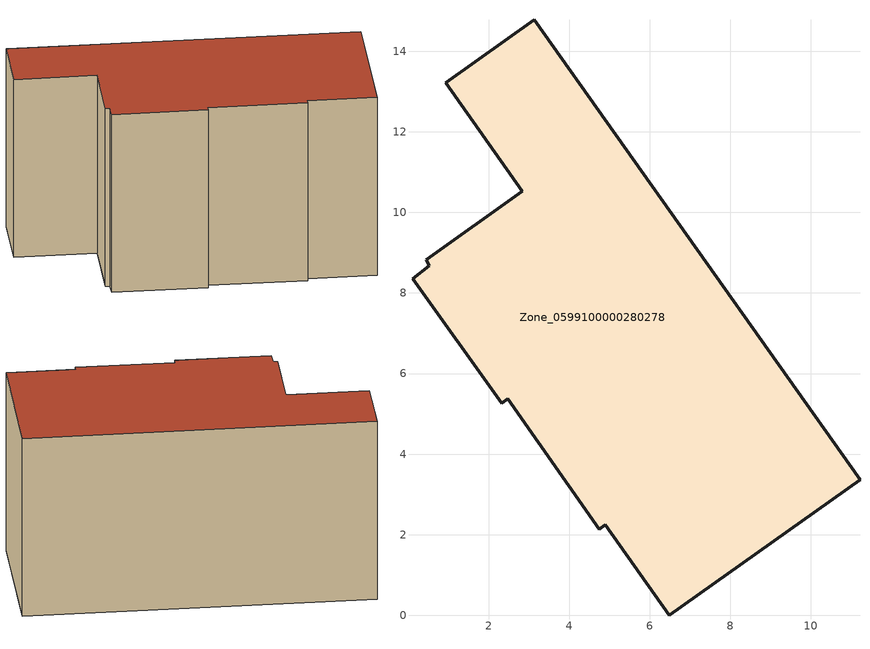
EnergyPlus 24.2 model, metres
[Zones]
Zone_0599100000280278
 floor ground (C_G): 4.74,2.14 2.47,5.37 2.32,5.26 0.11,8.35 0.52,8.68 0.45,8.83 2.84,10.53 0.93,13.22 3.14,14.78 11.22,3.36 6.48,0 4.89,2.25 z1.66
 wall outside (C_F): 2.47,5.37 4.74,2.14 4.89,2.25 6.48,0 11.22,3.36 3.14,14.78 0.93,13.22 2.84,10.53 0.45,8.83 0.52,8.68 0.11,8.35 2.32,5.26 2.47,5.37 z1.66:9.45
 roof outside (C_R): 0.93,13.22 2.84,10.53 0.45,8.83 0.52,8.68 0.11,8.35 2.32,5.26 2.47,5.37 4.74,2.14 4.89,2.25 6.48,0 11.22,3.36 3.14,14.78 z9.45
[BUILDING]
Pand.0599100000280278: North Axis=0; Terrain=City; Loads Convergence Tolerance Value=0.04; Temperature Convergence Tolerance Value=0.4; Solar Distribution=FullExterior; Maximum Number of Warmup Days=25; Minimum Number of Warmup Days=1
[Site:Location]
Rotterdam.The.Hague.AP_ZH_NLD Design_Conditions: Latitude=51.96; Longitude=4.45; Time Zone=1; Elevation=-4.5
[SITE:GROUNDTEMPERATURE:BUILDINGSURFACE]
18, 18, 18, 18, 18, 18, 18, 18, 18, 18, 18, 18
[MATERIAL] Thermal Absorptance=0.9; Solar Absorptance=0.7; Visible Absorptance=0.7
Name | Roughness | Thickness | Conductivity | Density | Specific Heat
G.TI.1975-1991 | MediumSmooth | 0.15 | 0.288461 | 540 | 1210
F.TI.1975-1991 | Rough | 0.3 | 0.230769 | 1920 | 840
R.TI.1975-1991 | MediumRough | 0.2 | 0.153846 | 1500 | 1000
[CONSTRUCTION]
C_G: G.TI.1975-1991
C_F: F.TI.1975-1991
C_R: R.TI.1975-1991
[ZONE]
Zone_0599100000280278: Type=1; Multiplier=1; Ceiling Height=Autocalculate; Volume=Autocalculate; Floor Area=autocalculate; Part of Total Floor Area=Yes
[ZONEINFILTRATION:DESIGNFLOWRATE]
Infil_Zone_0599100000280278: Zone or ZoneList or Space or SpaceList=Zone_0599100000280278; Schedule=AlwaysOn; Design Flow Rate Calculation Method=Flow/Area; Flow Rate per Floor Area=0.003; Constant Term Coefficient=1; Temperature Term Coefficient=0; Velocity Term Coefficient=0; Velocity Squared Term Coefficient=0
[HVACTEMPLATE:ZONE:IDEALLOADSAIRSYSTEM]
Zone_0599100000280278: Maximum Heating Supply Air Temperature=50; Minimum Cooling Supply Air Temperature=13; Maximum Heating Supply Air Humidity Ratio=0.0156; Minimum Cooling Supply Air Humidity Ratio=0.0077; Heating Limit=NoLimit; Cooling Limit=NoLimit; Dehumidification Control Type=ConstantSensibleHeatRatio; Cooling Sensible Heat Ratio=0.7; Dehumidification Setpoint=60; Humidification Control Type=None; Humidification Setpoint=30; Outdoor Air Method=None; Outdoor Air Flow Rate per Person=0.00944; Outdoor Air Flow Rate per Zone Floor Area=0; Outdoor Air Flow Rate per Zone=0; Demand Controlled Ventilation Type=None; Outdoor Air Economizer Type=NoEconomizer; Heat Recovery Type=None; Sensible Heat Recovery Effectiveness=0.7; Latent Heat Recovery Effectiveness=0.65
[ZONECONTROL:THERMOSTAT]
ThermostatControl_Zone_0599100000280278: Zone or ZoneList=Zone_0599100000280278; Control Type Schedule=DualSetpointControlType; Control 1=Thermostat_Zone_0599100000280278; Temperature Difference Between Cutout And Setpoint=0
[THERMOSTATSETPOINT:DUALSETPOINT]
Thermostat_Zone_0599100000280278: Heating Setpoint Temperature Schedule=HeatingSetpoint_Zone_0599100000280278; Cooling Setpoint Temperature Schedule=CoolingSetpoint_Zone_0599100000280278
[SCHEDULE:COMPACT]
HeatingSetpoint_Zone_0599100000280278: Through: 12/31, For: AllDays, Until: 24:00, 21
CoolingSetpoint_Zone_0599100000280278: Through: 12/31, For: AllDays, Until: 24:00, 24
DualSetpointControlType: Through: 12/31, For: AllDays, Until: 24:00, 4
AlwaysOn: Through: 12/31, For: AllDays, Until: 24:00, 1
